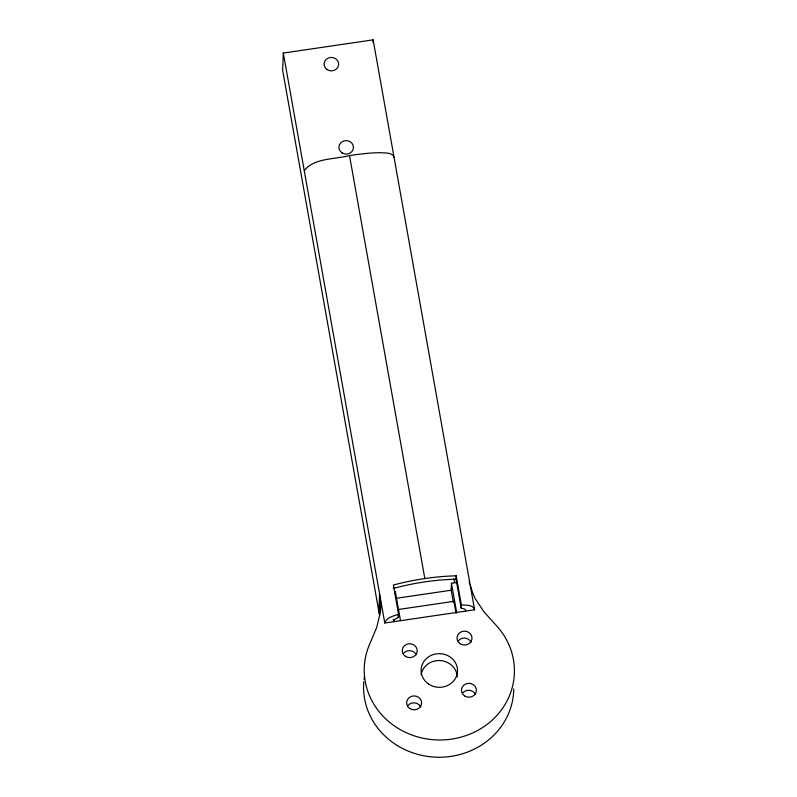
<?xml version="1.0" encoding="UTF-8"?>
<svg xmlns="http://www.w3.org/2000/svg" width="797" height="797" viewBox="0 0 797 797"><rect width="100%" height="100%" fill="white"/><g stroke="black" fill="none" stroke-linecap="round" stroke-linejoin="round"><path stroke-width="1.2" d="M283.314 53.06L380.338 598.039L380.727 605.76A64.667 59.835 2.2 0 1 380.299 612.664L376.682 627.448L369.041 645.6A75.107 69.498 2.2 0 0 451.54 739.128A75.107 69.498 2.2 0 0 497.388 626.721L483.839 611.688L475.271 598.696A64.667 59.835 2.2 0 1 472.472 592.261L470.16 584.829L373.135 39.85L283.314 53.06L282.656 70.325L379.651 616.011M373.046 42.321L373.135 39.85M378.934 611.14L379.601 593.885M379.342 613.61L380 596.345M395.232 593.875L395.322 591.573L400.502 620.694M393.329 619.239L393.768 621.68C393.479 617.715 400.851 619 398.56 614.158L393.379 585.038C413.832 579.608 435.003 576.39 456.173 575.803L461.353 604.923C458.385 610.612 466.175 606.866 465.617 611.11M453.354 602.353L451.192 590.218L451.461 583.314L457.07 582.487M461.224 608.33L456.043 579.21L456.173 575.803M469.323 583.135L469.423 580.674M304.275 170.787C313.291 157.866 335.467 159.41 349.514 155.545C359.816 154.09 370.167 152.715 380.587 152.695C384.941 153.213 392.752 152.068 394.097 157.577M461.353 604.923C465.647 605.421 473.308 604.365 474.604 609.795L384.782 623.005C386.425 617.247 393.708 616.091 398.56 614.158M393.24 588.445C413.643 582.946 434.923 579.708 456.043 579.21M396.268 598.298L451.192 590.218M397.773 609.585L453.911 601.327L456.073 613.461M470.16 584.829L474.604 609.795M453.822 578.761L454.479 582.438M451.461 583.314L456.641 612.435M349.514 155.545L424.841 578.642M397.992 615.135L398.43 617.565M380.338 598.039L384.782 623.005M513.756 688.927A75.107 69.498 2.2 0 1 435.202 757.15A75.107 69.498 2.2 0 1 363.801 681.714M364.06 679.293A75.107 69.498 2.2 0 1 364.408 676.892M462.549 693.101A7.512 6.954 2.2 0 1 475.49 694.356M458.145 640.918A7.512 6.954 2.2 0 1 471.097 642.173M403.362 653.5A7.512 6.954 2.2 0 1 416.303 654.755M407.755 705.684A7.512 6.954 2.2 0 1 420.706 706.939M421.095 674.541A18.211 16.847 2.2 0 1 440.253 660.574A18.211 16.847 2.2 0 1 457.259 676.942M464.541 695.901A7.512 6.954 2.2 0 0 476.387 690.999A7.512 6.954 2.2 0 0 465.817 683.926A7.512 6.954 2.2 0 0 464.541 695.901M428.716 684.115A18.211 16.847 2.2 0 0 457.438 672.24A18.211 16.847 2.2 0 0 431.815 655.094A18.211 16.847 2.2 0 0 428.716 684.115M460.138 643.717A7.512 6.954 2.2 0 0 471.993 638.825A7.512 6.954 2.2 0 0 461.413 631.752A7.512 6.954 2.2 0 0 460.138 643.717M405.354 656.31A7.512 6.954 2.2 0 0 417.2 651.408A7.512 6.954 2.2 0 0 406.629 644.335A7.512 6.954 2.2 0 0 405.354 656.31M409.748 708.483A7.512 6.954 2.2 0 0 421.603 703.592A7.512 6.954 2.2 0 0 411.033 696.518A7.512 6.954 2.2 0 0 409.748 708.483M342.152 152.934A7.283 6.735 2.2 0 0 353.46 147.804A7.283 6.735 2.2 0 0 342.949 141.288A7.283 6.735 2.2 0 0 342.152 152.934M327.129 69.588A7.283 6.735 2.2 0 0 338.625 64.836A7.283 6.735 2.2 0 0 328.374 57.982A7.283 6.735 2.2 0 0 327.129 69.588"/></g></svg>
